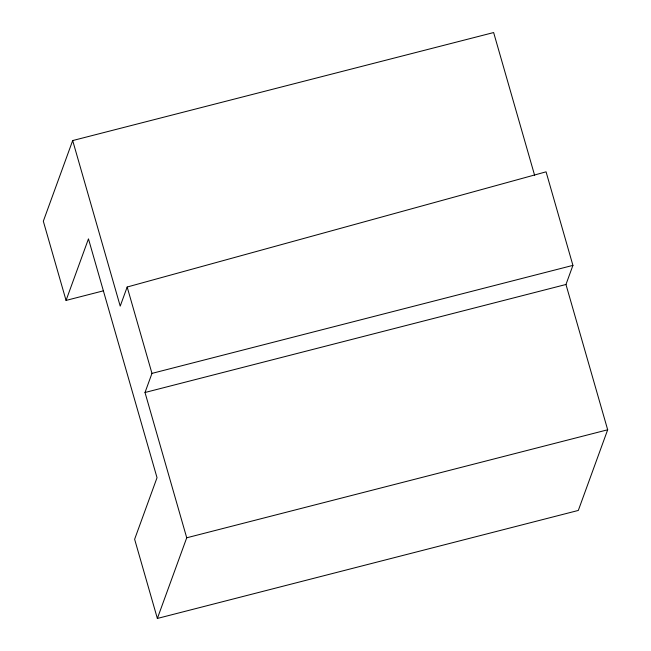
<?xml version="1.0" encoding="UTF-8"?>
<svg xmlns="http://www.w3.org/2000/svg" width="651" height="651" viewBox="0 0 651 651"><rect width="100%" height="100%" fill="white"/><g stroke="black" fill="none" stroke-linecap="round" stroke-linejoin="round"><path stroke-width="0.98" d="M534.642 175.396L493.637 32.55L72.684 140.559L43.324 221.218L66.06 300.412L103.436 290.826M66.06 300.412L88.463 238.86L157.029 477.696L134.627 539.256L157.363 618.45L578.316 510.441L607.676 429.782L565.963 284.487L572.921 265.38L546.067 171.831L127.173 287.018L120.215 306.125L72.684 140.559M157.363 618.45L186.723 537.791L145.01 392.496L151.968 373.389L127.173 287.018M151.968 373.389L572.921 265.38M145.01 392.496L565.963 284.487M186.723 537.791L607.676 429.782"/></g></svg>
